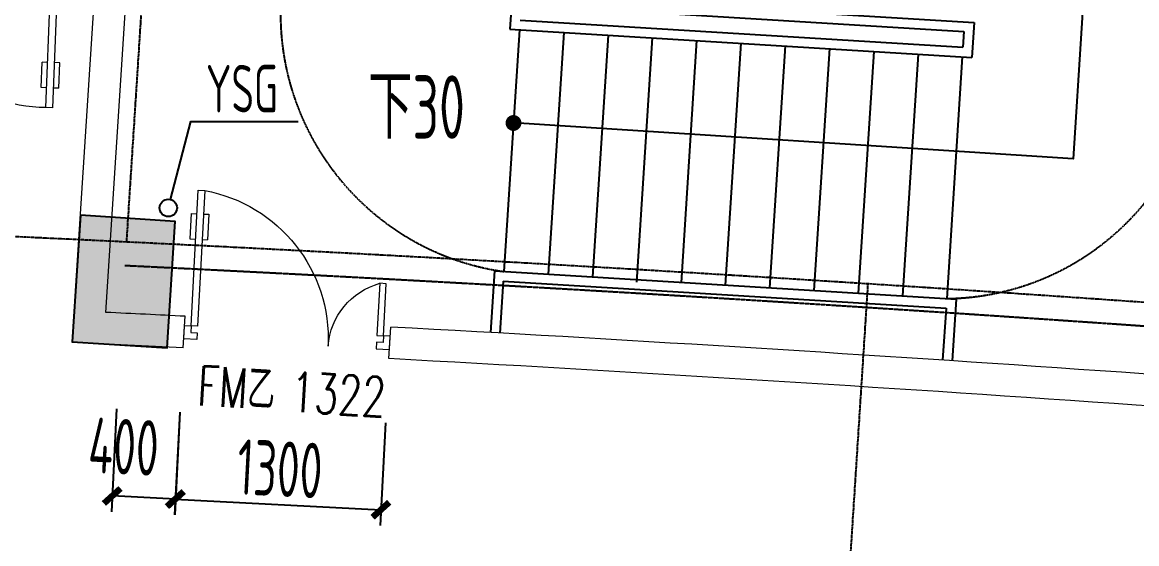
# Model space of a CAD drawing. Header units: millimetres. Extents: x 11677979 to 24947533, y -12764720 to -6308891.
# Drawn here: x 11792693 to 11799726, y -6395639 to -6392347 of the extents above; entities that cross this region are included whole.
import ezdxf
from ezdxf.enums import TextEntityAlignment as Align

# ---------------------------------------------------------------- set-up
doc = ezdxf.new("R2010")
doc.units = ezdxf.units.MM
doc.header["$LTSCALE"] = 10
for name, pattern in [('A2-RG-AXIS$0$CENTER', [2, 1.25, -0.25, 0.25, -0.25]), ('A2-RG-AXIS$0$DOTE', [2.42, 2, -0.2, 0.02, -0.2]), ('A2-RI-F4$0$A2-RG-AXIS$0$CENTER', [2, 1.25, -0.25, 0.25, -0.25]), ('A2-RI-F4$0$A2-RG-AXIS$0$DOTE', [2.42, 2, -0.2, 0.02, -0.2]), ('A2-RI-F4$0$A2-RV-F4$0$HIDDEN', [0.375, 0.25, -0.125]), ('A2-RV-F4$0$HIDDEN', [0.375, 0.25, -0.125])]:
    doc.linetypes.add(name, pattern=pattern)
for name, color, linetype in [('A2-RB-F4$0$A-DIMS-100', 1, 'Continuous'), ('A2-RG-AXIS$0$A-GRID', 1, 'A2-RG-AXIS$0$CENTER'), ('A2-RI-F4$0$A-ROOF-DRAN', 175, 'Continuous'), ('A2-RI-F4$0$A-SYMB-AREA', 4, 'Continuous'), ('A2-RI-F4$0$A-SYMB-DOOR', 4, 'Continuous'), ('A2-RI-F4$0$A-SYMB-NAME', 4, 'Continuous'), ('A2-RI-F4$0$A2-RB-F4$0$A-DIMS-100', 1, 'Continuous'), ('A2-RI-F4$0$A2-RG-AXIS$0$A-GRID', 1, 'A2-RI-F4$0$A2-RG-AXIS$0$CENTER'), ('A2-RI-F4$0$A2-RS-F4$0$A-HATH-GRAY', 8, 'Continuous'), ('A2-RI-F4$0$A2-RS-F4$0$A-WALL-CONC', 6, 'Continuous'), ('A2-RI-F4$0$A2-RV-F4$0$A-HATH', 9, 'Continuous'), ('A2-RI-F4$0$A2-RV-F4$0$A-SYMB', 4, 'Continuous'), ('A2-RI-F4$0$A2-RV-F4$0$A-SYMB-AREA', 4, 'Continuous'), ('A2-RI-F4$0$A2-RV-F4$0$A-SYMB-NAME', 4, 'Continuous'), ('A2-RI-F4$0$A2-RV-F4$0$AUDIT_D_120618114340-210', 80, 'Continuous'), ('A2-RI-F4$0$A2-RV-F4$0$AUDIT_D_120618114340-341', 1, 'Continuous'), ('A2-RI-F4$0$A2-RV-F4$0$AUDIT_D_120618114340-408', 50, 'Continuous'), ('A2-RS-F4$0$A-HATH-GRAY', 8, 'Continuous'), ('A2-RS-F4$0$A-WALL-CONC', 6, 'Continuous'), ('A2-RV-F4$0$A-HATH', 9, 'Continuous'), ('A2-RV-F4$0$A-SYMB', 4, 'Continuous'), ('A2-RV-F4$0$A-SYMB-AREA', 4, 'Continuous'), ('A2-RV-F4$0$A-SYMB-NAME', 4, 'Continuous'), ('A2-RV-F4$0$AUDIT_D_120618114340-210', 80, 'Continuous'), ('A2-RV-F4$0$AUDIT_D_120618114340-341', 1, 'Continuous'), ('A2-RV-F4$0$AUDIT_D_120618114340-408', 50, 'Continuous')]:
    doc.layers.add(name, color=color, linetype=linetype)
doc.layers.add('A2-RI-F4$0$A-DOOR', color=32, linetype='Continuous', lineweight=5)
doc.layers.add('A2-RI-F4$0$A-WALL', color=7, linetype='Continuous', lineweight=5)
doc.layers.add('A2-RI-F4$0$A-X-AREA', color=6, linetype='Continuous', plot=False)
doc.layers.get('A2-RI-F4$0$A-X-AREA').off()
doc.styles.add('A2-RB-F4$0$XD2008', font='hzs.shx', dxfattribs={"width": 0.7, "bigfont": 'hztxt.shx'})
doc.styles.add('A2-RI-F4$0$A2-RB-F4$0$XD2008', font='hzs.shx', dxfattribs={"width": 0.7, "bigfont": 'hztxt.shx'})
doc.styles.add('A2-RI-F4$0$A2-RV-F4$0$ECADI', font='hzs.shx', dxfattribs={"width": 0.7, "bigfont": 'hztxt.shx'})
doc.styles.add('A2-RI-F4$0$ECADI', font='hzs.shx', dxfattribs={"width": 0.7, "bigfont": 'hztxt.shx'})
doc.styles.add('A2-RI-F4$0$ECADI-TXT', font='simplex.shx', dxfattribs={"bigfont": 'hztxt.shx'})
doc.styles.add('A2-RV-F4$0$ECADI', font='hzs.shx', dxfattribs={"width": 0.7, "bigfont": 'hztxt.shx'})
doc.dimstyles.new('A2-RB-F4$0$XD100$0', dxfattribs={"dimscale": 100, "dimtxt": 3.5, "dimasz": 1, "dimexe": 1, "dimexo": 2, "dimgap": 0.5, "dimtad": 1, "dimdec": 0, "dimdsep": 46, "dimtxsty": 'A2-RB-F4$0$XD2008', "dimblk1": 'A2-RB-F4$0$_ArchTick', "dimblk2": 'A2-RB-F4$0$_ArchTick', "dimsah": 1, "dimcen": 2.5, "dimclrt": 4, "dimaunit": 1, "dimadec": 0, "dimazin": 0, "dimtfac": 1, "dimtdec": 0, "dimtix": 1, "dimtmove": 1, "dimatfit": 3, "dimfxl": 0, "dimtolj": 1, "dimtzin": 0, "dimarcsym": 0})
doc.dimstyles.new('A2-RI-F4$0$A2-RB-F4$0$XD100$0', dxfattribs={"dimscale": 100, "dimtxt": 3.5, "dimasz": 1, "dimexe": 1, "dimexo": 2, "dimgap": 0.5, "dimtad": 1, "dimdec": 0, "dimdsep": 46, "dimtxsty": 'A2-RI-F4$0$A2-RB-F4$0$XD2008', "dimblk1": 'A2-RI-F4$0$A2-RB-F4$0$_ArchTick', "dimblk2": 'A2-RI-F4$0$A2-RB-F4$0$_ArchTick', "dimsah": 1, "dimcen": 2.5, "dimclrt": 4, "dimaunit": 1, "dimadec": 0, "dimazin": 0, "dimtfac": 1, "dimtdec": 0, "dimtix": 1, "dimtmove": 1, "dimatfit": 3, "dimfxl": 0, "dimtolj": 1, "dimtzin": 0, "dimarcsym": 0})

# ---------------------------------------------------------------- blocks, each defined once
blk = doc.blocks.new('A2-RV-F4$0$5erhfh')
at = {"layer": 'A2-RV-F4$0$A-SYMB-AREA', "style": 'A2-RV-F4$0$ECADI', "width": 0.7}
blk.add_attdef('340M2', text='', height=2.5, dxfattribs=at).set_placement((0, 1.25), align=Align.MIDDLE_LEFT)
at = {"layer": 'A2-RV-F4$0$A-SYMB-NAME', "style": 'A2-RV-F4$0$ECADI', "width": 0.7}
blk.add_attdef('CHINESENAME', (-12.292, 3.087), '', height=4.5, dxfattribs=at)
blk = doc.blocks.new('A2-RV-F4')
at = {"layer": 'A2-RV-F4$0$A-HATH', "linetype": 'A2-RV-F4$0$HIDDEN'}
blk.add_arc((11778730.7, -6694178.7), 300650, 85.747744, 87.214753, dxfattribs=at)
at = {"layer": 'A2-RV-F4$0$A-SYMB', "linetype": 'A2-RV-F4$0$HIDDEN'}
for centre, start, end in [((11795967.8, -6392292.4), 90.85886, 261.78349), ((11798502.8, -6392446.4), 270.85886, 81.78349)]:
    blk.add_arc(centre, 1645.2, start, end, dxfattribs=at)
at = {"layer": 'A2-RV-F4$0$AUDIT_D_120618114340-210'}
for p, q in [((11795785, -6392170.6), (11795770.9, -6392390.2)), ((11795785, -6392170.6), (11798699.6, -6392348.7)), ((11795841.1, -6392234.2), (11798635.9, -6392404.9)), ((11795834.7, -6392334), (11798629.5, -6392504.7)), ((11795770.9, -6392390.2), (11798685.5, -6392568.2)), ((11798635.9, -6392404.9), (11798629.5, -6392504.7)), ((11798699.6, -6392348.7), (11798685.5, -6392568.2)), ((11795672.7, -6393917), (11795647.8, -6394305.1)), ((11795672.7, -6393917), (11798587.4, -6394095.1)), ((11795728.8, -6393980.6), (11795707.7, -6394308.9)), ((11795728.8, -6393980.6), (11798523.6, -6394151.3)), ((11798587.4, -6394095.1), (11798561.4, -6394484.1)), ((11798523.6, -6394151.3), (11798501.5, -6394480.1))]:
    blk.add_line(p, q, dxfattribs=at)
at = {"layer": 'A2-RV-F4$0$AUDIT_D_120618114340-341'}
blk.add_lwpolyline([(11797855.2, -6391455.5), (11799431.3, -6391556.9), (11799325, -6393209.7), (11795792.9, -6392982.6)], dxfattribs=at)
at = {"layer": 'A2-RV-F4$0$AUDIT_D_120618114340-341', "extrusion": (0, 0, -1), "const_width": 50}
blk.add_lwpolyline([(-11795817.9, -6392984.2, -1), (-11795768, -6392981.1, -1)], format="xyb", close=True, dxfattribs=at)
at = {"layer": 'A2-RV-F4$0$AUDIT_D_120618114340-408'}
for p, q in [((11795830.8, -6392393.9), (11795732.6, -6393920.7)), ((11796110.3, -6392410.9), (11796012.1, -6393937.8)), ((11796389.8, -6392428), (11796291.6, -6393954.8)), ((11796669.2, -6392445.1), (11796570.1, -6393987.1)), ((11796948.7, -6392462.1), (11796850.6, -6393989)), ((11797228.2, -6392479.2), (11797130, -6394006.1)), ((11797507.7, -6392496.3), (11797409.5, -6394023.1)), ((11797787.2, -6392513.3), (11797689, -6394040.2)), ((11798066.7, -6392530.4), (11797968.5, -6394057.3)), ((11798346.1, -6392547.5), (11798248, -6394074.3)), ((11798625.6, -6392564.5), (11798527.4, -6394091.4))]:
    blk.add_line(p, q, dxfattribs=at)
ref = blk.add_blockref('A2-RV-F4$0$5erhfh', (11796104.5, -6393390.8), dxfattribs=dict(xscale=100, yscale=100, zscale=100))
ref.add_attrib('CHINESENAME', '下30', (11794875.3, -6393082), dxfattribs={"layer": 'A2-RV-F4$0$A-SYMB-NAME', "height": 400, "style": 'A2-RV-F4$0$ECADI', "width": 0.7})
blk = doc.blocks.new('A2-RB-F4$0$_ArchTick')
at = {"color": 0, "linetype": 'ByBlock', "const_width": 0.4}
blk.add_lwpolyline([(-0.5, -0.5), (0.5, 0.5)], dxfattribs=at)
blk = doc.blocks.new('*D180')
at = {"layer": 'A2-RB-F4$0$A-DIMS-100', "color": 0, "lineweight": -2, "transparency": 16777216}
for p, q in [((11793287.7, -6394788), (11793255.4, -6395437.1)), ((11793686.9, -6394807.8), (11793654.7, -6395456.9)), ((11793659.6, -6395357), (11793260.4, -6395337.2))]:
    blk.add_line(p, q, dxfattribs=at)
at = {"layer": 'Defpoints', "color": 0, "transparency": 16777216}
for p in [(11793297.6, -6394588.3), (11793696.8, -6394608.1), (11793260.4, -6395337.2)]:
    blk.add_point(p, dxfattribs=at)
at = {"layer": 'A2-RB-F4$0$A-DIMS-100', "color": 0, "lineweight": -2, "transparency": 16777216, "xscale": 100, "yscale": 100, "zscale": 100}
for p, rotation in [((11793260.4, -6395337.2), 177.1563117810471), ((11793659.6, -6395357), 357.1563117810471)]:
    blk.add_blockref('A2-RB-F4$0$_ArchTick', p, dxfattribs=dict(at, rotation=rotation))
at = {"layer": 'A2-RB-F4$0$A-DIMS-100', "color": 4, "transparency": 16777216, "insert": (11793332.4, -6395026.2), "char_height": 350, "attachment_point": 5, "rotation": 357.15631, "style": 'A2-RB-F4$0$XD2008'}
blk.add_mtext('\\A1;400', dxfattribs=at)
blk = doc.blocks.new('*D181')
at = {"layer": 'A2-RB-F4$0$A-DIMS-100', "color": 0, "lineweight": -2, "transparency": 16777216}
for p, q in [((11793686.4, -6394807.8), (11793652.6, -6395456.6)), ((11794984.8, -6394875.5), (11794950.9, -6395524.3)), ((11793657.8, -6395356.8), (11794956.1, -6395424.4))]:
    blk.add_line(p, q, dxfattribs=at)
at = {"layer": 'Defpoints', "color": 0, "transparency": 16777216}
for p in [(11793696.8, -6394608.1), (11794995.2, -6394675.8), (11794956.1, -6395424.4)]:
    blk.add_point(p, dxfattribs=at)
at = {"layer": 'A2-RB-F4$0$A-DIMS-100', "color": 0, "lineweight": -2, "transparency": 16777216, "xscale": 100, "yscale": 100, "zscale": 100}
for p, rotation in [((11793657.8, -6395356.8), 177.0157893112577), ((11794956.1, -6395424.4), 357.0157893112577)]:
    blk.add_blockref('A2-RB-F4$0$_ArchTick', p, dxfattribs=dict(at, rotation=rotation))
at = {"layer": 'A2-RB-F4$0$A-DIMS-100', "color": 4, "transparency": 16777216, "insert": (11794318.7, -6395165.9), "char_height": 350, "attachment_point": 5, "rotation": 357.01579, "style": 'A2-RB-F4$0$XD2008'}
blk.add_mtext('\\A1;1300', dxfattribs=at)
blk = doc.blocks.new('A2-RG-AXIS')
at = {"layer": 'A2-RG-AXIS$0$A-GRID', "linetype": 'A2-RG-AXIS$0$DOTE'}
for p, q in [((11795338.9, -6362795.8), (11793349.7, -6393734.2)), ((11797087.9, -6408668.2), (11798031.1, -6393998.6))]:
    blk.add_line(p, q, dxfattribs=at)
for radius in [308700, 304100, 300800]:
    blk.add_arc((11778730.7, -6694178.7), radius, 75.589285, 95.407644, dxfattribs=at)
blk = doc.blocks.new('A2-RI-F4$0$door-1000')
for p, q in [((0.6493, 0.6471), (0.7083, 0.7059)), ((0.7083, 0.7059), (0.7083, 0.7059)), ((0.7083, 0.7059), (0.7672, 0.6469)), ((0.6787, 0.6175), (0.6493, 0.6471)), ((0.7082, 0.647), (0.6787, 0.6175)), ((0.7376, 0.6174), (0.7082, 0.647)), ((0.7672, 0.6469), (0.7376, 0.6174)), ((0.059, 0.0588), (0, 0)), ((0, 0), (0.0588, -0.059)), ((0, 0), (0, 0)), ((0.0589, -0.0001), (0.0884, 0.0293)), ((0.0884, 0.0293), (0.059, 0.0588)), ((0.0588, -0.059), (0.0883, -0.0296)), ((0.0883, -0.0296), (0.0589, -0.0001)), ((0.1179, -0.0002), (0.0883, -0.0296)), ((0.0883, -0.0296), (0.6766, -0.6199)), ((0.7061, -0.5905), (0.1179, -0.0002)), ((0.4506, -0.4431), (0.4756, -0.4182)), ((0.5051, -0.3888), (0.5301, -0.3639)), ((0.6183, -0.5024), (0.6432, -0.4775)), ((0.5638, -0.5566), (0.5888, -0.5318)), ((0.6766, -0.6199), (0.7061, -0.5905))]:
    blk.add_line(p, q)
at = {"lineweight": 13}
for p, q in [((0.6432, -0.4775), (0.5301, -0.3639)), ((0.5638, -0.5566), (0.4506, -0.4431))]:
    blk.add_line(p, q, dxfattribs=at)
blk.add_arc((0.1481, 0.0285), 0.8333, 312.03498, 44.97267, dxfattribs=at)
blk = doc.blocks.new('A2-RI-F4$0$A2-RB-F4$0$_ArchTick')
at = {"color": 0, "linetype": 'ByBlock', "const_width": 0.4}
blk.add_lwpolyline([(-0.5, -0.5), (0.5, 0.5)], dxfattribs=at)
blk = doc.blocks.new('*D705')
at = {"layer": 'A2-RI-F4$0$A2-RB-F4$0$A-DIMS-100', "color": 0, "lineweight": -2, "transparency": 16777216}
for p, q in [((11793287.7, -6394788), (11793255.4, -6395437.1)), ((11793686.9, -6394807.8), (11793654.7, -6395456.9)), ((11793659.6, -6395357), (11793260.4, -6395337.2))]:
    blk.add_line(p, q, dxfattribs=at)
at = {"layer": 'Defpoints', "color": 0, "transparency": 16777216}
for p in [(11793297.6, -6394588.3), (11793696.8, -6394608.1), (11793260.4, -6395337.2)]:
    blk.add_point(p, dxfattribs=at)
at = {"layer": 'A2-RI-F4$0$A2-RB-F4$0$A-DIMS-100', "color": 0, "lineweight": -2, "transparency": 16777216, "xscale": 100, "yscale": 100, "zscale": 100}
for p, rotation in [((11793260.4, -6395337.2), 177.1563117810471), ((11793659.6, -6395357), 357.1563117810471)]:
    blk.add_blockref('A2-RI-F4$0$A2-RB-F4$0$_ArchTick', p, dxfattribs=dict(at, rotation=rotation))
at = {"layer": 'A2-RI-F4$0$A2-RB-F4$0$A-DIMS-100', "color": 4, "transparency": 16777216, "insert": (11793332.4, -6395026.2), "char_height": 350, "attachment_point": 5, "rotation": 357.15631, "style": 'A2-RI-F4$0$A2-RB-F4$0$XD2008'}
blk.add_mtext('\\A1;400', dxfattribs=at)
blk = doc.blocks.new('*D706')
at = {"layer": 'A2-RI-F4$0$A2-RB-F4$0$A-DIMS-100', "color": 0, "lineweight": -2, "transparency": 16777216}
for p, q in [((11793686.4, -6394807.8), (11793652.6, -6395456.6)), ((11794984.8, -6394875.5), (11794950.9, -6395524.3)), ((11793657.8, -6395356.8), (11794956.1, -6395424.4))]:
    blk.add_line(p, q, dxfattribs=at)
at = {"layer": 'Defpoints', "color": 0, "transparency": 16777216}
for p in [(11793696.8, -6394608.1), (11794995.2, -6394675.8), (11794956.1, -6395424.4)]:
    blk.add_point(p, dxfattribs=at)
at = {"layer": 'A2-RI-F4$0$A2-RB-F4$0$A-DIMS-100', "color": 0, "lineweight": -2, "transparency": 16777216, "xscale": 100, "yscale": 100, "zscale": 100}
for p, rotation in [((11793657.8, -6395356.8), 177.0157893112577), ((11794956.1, -6395424.4), 357.0157893112577)]:
    blk.add_blockref('A2-RI-F4$0$A2-RB-F4$0$_ArchTick', p, dxfattribs=dict(at, rotation=rotation))
at = {"layer": 'A2-RI-F4$0$A2-RB-F4$0$A-DIMS-100', "color": 4, "transparency": 16777216, "insert": (11794318.7, -6395165.9), "char_height": 350, "attachment_point": 5, "rotation": 357.01579, "style": 'A2-RI-F4$0$A2-RB-F4$0$XD2008'}
blk.add_mtext('\\A1;1300', dxfattribs=at)
blk = doc.blocks.new('A2-RI-F4$0$A2-RG-AXIS')
at = {"layer": 'A2-RI-F4$0$A2-RG-AXIS$0$A-GRID', "linetype": 'A2-RI-F4$0$A2-RG-AXIS$0$DOTE'}
for p, q in [((11795338.9, -6362795.8), (11793349.7, -6393734.2)), ((11797087.9, -6408668.2), (11798031.1, -6393998.6))]:
    blk.add_line(p, q, dxfattribs=at)
for radius in [308700, 304100, 300800]:
    blk.add_arc((11778730.7, -6694178.7), radius, 75.589285, 95.407644, dxfattribs=at)
blk = doc.blocks.new('A2-RI-F4$0$A2-RS-F4')
at = {"layer": 'A2-RI-F4$0$A2-RS-F4$0$A-HATH-GRAY', "ltscale": 3}
h = blk.add_hatch(color=256, dxfattribs=at)
h.paths.add_polyline_path([(11780370.9, -6378132.8), (11781370.9, -6378139.6), (11781379.7, -6376839.6), (11780379.7, -6376832.8)])
h.paths.add_polyline_path([(11771295.3, -6378216.2), (11772295, -6378194.3), (11772266.5, -6376894.6), (11771266.7, -6376916.1)])
h.paths.add_polyline_path([(11789445.2, -6378310.2), (11790444.5, -6378345.7), (11790490.7, -6377046.5), (11789491.3, -6377010.6)])
h.paths.add_polyline_path([(11794061, -6377995.6), (11794659.8, -6378034.1), (11794711.1, -6377235.6), (11794112.3, -6377197.1)])
h.paths.add_polyline_path([(11762225.8, -6378560), (11763224.5, -6378509.3), (11763158.6, -6377210.6), (11762159.9, -6377261.3)])
h.paths.add_polyline_path([(11756037.9, -6378647), (11756835.4, -6378583.6), (11756756.1, -6377586.7), (11755958.6, -6377650.1)])
h.paths.add_polyline_path([(11801644.4, -6378461.8), (11802243.1, -6378500.3), (11802294.5, -6377701.9), (11801695.7, -6377663.4)])
h.paths.add_polyline_path([(11751541.3, -6379498.7), (11752338.8, -6379435.3), (11752219.8, -6377940), (11751422.4, -6378003.4)])
h.paths.add_polyline_path([(11807663.9, -6379405.7), (11808460.5, -6379479.9), (11808571.8, -6378285.1), (11807775.3, -6378210.6)])
h.paths.add_polyline_path([(11816584.8, -6380403.2), (11817577.3, -6380525.1), (11817735.8, -6379234.7), (11816743.2, -6379112.9)])
h.paths.add_polyline_path([(11825579.4, -6381618.6), (11826568.2, -6381768.4), (11826762.9, -6380483.1), (11825774.2, -6380333.3)])
h.paths.add_polyline_path([(11793833.2, -6381538.6), (11794432, -6381577.1), (11794483.3, -6380778.7), (11793884.5, -6380740.2)])
h.paths.add_polyline_path([(11801416.6, -6382004.6), (11802015.3, -6382043.1), (11802066.7, -6381244.7), (11801467.9, -6381206.2)])
h.paths.add_polyline_path([(11834536.4, -6383084.9), (11835520.4, -6383263), (11835752, -6381983.8), (11834767.9, -6381805.7)])
h.paths.add_polyline_path([(11843441.7, -6384836.8), (11844420.2, -6385043.1), (11844688.3, -6383771), (11843709.9, -6383564.7)])
h.paths.add_polyline_path([(11849706.8, -6386047.7), (11850486.4, -6386227.4), (11850720.8, -6385255.2), (11849941.2, -6385075.5)])
h.paths.add_polyline_path([(11756683.4, -6386771.7), (11757480.7, -6386706.4), (11757402.3, -6385711.3), (11756604.9, -6385774.7)])
h.paths.add_polyline_path([(11752167.8, -6387373.9), (11752965.3, -6387310.5), (11752846.3, -6385815.2), (11752048.8, -6385878.6)])
h.paths.add_polyline_path([(11854131.9, -6387106.5), (11854911.5, -6387286.2), (11855145.9, -6386314), (11854366.3, -6386134.3)])
h.paths.add_polyline_path([(11793236.4, -6390820.6), (11793835.2, -6390859), (11793886.5, -6390060.7), (11793287.7, -6390022.2)])
h.paths.add_polyline_path([(11800819.8, -6391285.9), (11801418.6, -6391324.4), (11801469.9, -6390525.9), (11800871.2, -6390487.4)])
h.paths.add_polyline_path([(11847832.2, -6393825.3), (11848611.8, -6394005), (11848846.2, -6393032.8), (11848066.6, -6392853.1)])
h.paths.add_polyline_path([(11780263.2, -6394032.4), (11781263.2, -6394039.2), (11781272, -6392739.2), (11780272, -6392732.1)])
h.paths.add_polyline_path([(11771644.2, -6394112.4), (11772644, -6394090.4), (11772615.4, -6392790.7), (11771615.7, -6392812.3)])
h.paths.add_polyline_path([(11788881, -6394200.2), (11789880.4, -6394235.7), (11789926.5, -6392936.5), (11788927.1, -6392900.6)])
h.paths.add_polyline_path([(11793008.6, -6394363.6), (11793607.4, -6394402.1), (11793658.7, -6393603.7), (11793059.9, -6393565.2)])
h.paths.add_polyline_path([(11763031, -6394439.6), (11764029.7, -6394388.9), (11763963.9, -6393090.2), (11762965.1, -6393140.9)])
h.paths.add_polyline_path([(11757322.6, -6394796.6), (11758120, -6394731.3), (11758040.8, -6393736.3), (11757243.3, -6393799.7)])
h.paths.add_polyline_path([(11800592, -6394828.7), (11801190.8, -6394867.2), (11801242.1, -6394068.8), (11800643.4, -6394030.3)])
h.paths.add_polyline_path([(11852257.4, -6394883.9), (11853037, -6395063.6), (11853271.3, -6394091.4), (11852491.7, -6393911.7)])
h.paths.add_polyline_path([(11752786.3, -6395149.5), (11753583.8, -6395086), (11753464.9, -6393590.8), (11752667.4, -6393654.2)])
h.paths.add_polyline_path([(11806188.5, -6395237.1), (11806985.1, -6395311.3), (11807096.4, -6394116.5), (11806299.9, -6394042)])
h.paths.add_polyline_path([(11814655.7, -6396186), (11815648.4, -6396307.3), (11815806.1, -6395016.9), (11814813.5, -6394895.6)])
h.paths.add_polyline_path([(11823197.5, -6397340.4), (11824186.2, -6397490.2), (11824381, -6396204.9), (11823392.2, -6396055.1)])
h.paths.add_polyline_path([(11831681.6, -6398728.6), (11832663, -6398920.7), (11832912.6, -6397644.9), (11831931.2, -6397452.8)])
h.paths.add_polyline_path([(11840164, -6400382.5), (11841142.5, -6400588.8), (11841410.7, -6399316.8), (11840432.2, -6399110.5)])
edge = h.paths.add_edge_path()
edge.add_arc((11780719.1, -6400485.4), 450, 0, 360)
edge = h.paths.add_edge_path()
edge.add_arc((11772285.6, -6400549.4), 450, 0, 360)
edge = h.paths.add_edge_path()
edge.add_arc((11789151.8, -6400663.7), 450, 0, 360)
edge = h.paths.add_edge_path()
edge.add_arc((11763857, -6400855.6), 450, 0, 360)
h.paths.add_polyline_path([(11845945.9, -6401651.6), (11846725.5, -6401831.2), (11846959.8, -6400859), (11846180.2, -6400679.3)])
edge = h.paths.add_edge_path()
edge.add_arc((11797575.5, -6401083.9), 450, 0, 360)
edge = h.paths.add_edge_path()
edge.add_arc((11755440.6, -6401403.6), 450.5, 0, 360)
edge = h.paths.add_edge_path()
edge.add_arc((11805983.7, -6401745.9), 450, 0, 360)
h.paths.add_polyline_path([(11850371.1, -6402710), (11851150.7, -6402889.7), (11851385, -6401917.5), (11850605.5, -6401737.8)])
edge = h.paths.add_edge_path()
edge.add_arc((11814369.4, -6402649), 450, 0, 360)
edge = h.paths.add_edge_path()
edge.add_arc((11822725.7, -6403792.5), 450, 0, 360)
edge = h.paths.add_edge_path()
edge.add_arc((11831045.7, -6405175.5), 450, 0, 360)
edge = h.paths.add_edge_path()
edge.add_arc((11839322.6, -6406796.9), 450.5, 0, 360)
edge = h.paths.add_edge_path()
edge.add_arc((11847549.5, -6408655.2), 450.5, 0, 360)
at = {"layer": 'A2-RI-F4$0$A2-RS-F4$0$A-WALL-CONC'}
blk.add_3dface([(11793008.6, -6394363.6), (11793607.4, -6394402.1), (11793658.7, -6393603.7), (11793059.9, -6393565.2)], dxfattribs=at)
blk = doc.blocks.new('A2-RI-F4$0$A2-RV-F4$0$5erhfh')
at = {"layer": 'A2-RI-F4$0$A2-RV-F4$0$A-SYMB-AREA', "style": 'A2-RI-F4$0$A2-RV-F4$0$ECADI', "width": 0.7}
blk.add_attdef('340M2', text='', height=2.5, dxfattribs=at).set_placement((0, 1.25), align=Align.MIDDLE_LEFT)
at = {"layer": 'A2-RI-F4$0$A2-RV-F4$0$A-SYMB-NAME', "style": 'A2-RI-F4$0$A2-RV-F4$0$ECADI', "width": 0.7}
blk.add_attdef('CHINESENAME', (-12.292, 3.087), '', height=4.5, dxfattribs=at)
blk = doc.blocks.new('A2-RI-F4$0$A2-RV-F4')
at = {"layer": 'A2-RI-F4$0$A2-RV-F4$0$A-HATH', "linetype": 'A2-RI-F4$0$A2-RV-F4$0$HIDDEN'}
blk.add_arc((11778730.7, -6694178.7), 300650, 85.747744, 87.214753, dxfattribs=at)
at = {"layer": 'A2-RI-F4$0$A2-RV-F4$0$A-SYMB', "linetype": 'A2-RI-F4$0$A2-RV-F4$0$HIDDEN'}
for centre, start, end in [((11795967.8, -6392292.4), 90.85886, 261.78349), ((11798502.8, -6392446.4), 270.85886, 81.78349)]:
    blk.add_arc(centre, 1645.2, start, end, dxfattribs=at)
at = {"layer": 'A2-RI-F4$0$A2-RV-F4$0$AUDIT_D_120618114340-210'}
for p, q in [((11795785, -6392170.6), (11795770.9, -6392390.2)), ((11795785, -6392170.6), (11798699.6, -6392348.7)), ((11795841.1, -6392234.2), (11798635.9, -6392404.9)), ((11795834.7, -6392334), (11798629.5, -6392504.7)), ((11795770.9, -6392390.2), (11798685.5, -6392568.2)), ((11798635.9, -6392404.9), (11798629.5, -6392504.7)), ((11798699.6, -6392348.7), (11798685.5, -6392568.2)), ((11795672.7, -6393917), (11795647.8, -6394305.1)), ((11795672.7, -6393917), (11798587.4, -6394095.1)), ((11795728.8, -6393980.6), (11795707.7, -6394308.9)), ((11795728.8, -6393980.6), (11798523.6, -6394151.3)), ((11798587.4, -6394095.1), (11798561.4, -6394484.1)), ((11798523.6, -6394151.3), (11798501.5, -6394480.1))]:
    blk.add_line(p, q, dxfattribs=at)
at = {"layer": 'A2-RI-F4$0$A2-RV-F4$0$AUDIT_D_120618114340-341'}
blk.add_lwpolyline([(11797855.2, -6391455.5), (11799431.3, -6391556.9), (11799325, -6393209.7), (11795792.9, -6392982.6)], dxfattribs=at)
at = {"layer": 'A2-RI-F4$0$A2-RV-F4$0$AUDIT_D_120618114340-341', "extrusion": (0, 0, -1), "const_width": 50}
blk.add_lwpolyline([(-11795817.9, -6392984.2, -1), (-11795768, -6392981.1, -1)], format="xyb", close=True, dxfattribs=at)
at = {"layer": 'A2-RI-F4$0$A2-RV-F4$0$AUDIT_D_120618114340-408'}
for p, q in [((11795830.8, -6392393.9), (11795732.6, -6393920.7)), ((11796110.3, -6392410.9), (11796012.1, -6393937.8)), ((11796389.8, -6392428), (11796291.6, -6393954.8)), ((11796669.2, -6392445.1), (11796570.1, -6393987.1)), ((11796948.7, -6392462.1), (11796850.6, -6393989)), ((11797228.2, -6392479.2), (11797130, -6394006.1)), ((11797507.7, -6392496.3), (11797409.5, -6394023.1)), ((11797787.2, -6392513.3), (11797689, -6394040.2)), ((11798066.7, -6392530.4), (11797968.5, -6394057.3)), ((11798346.1, -6392547.5), (11798248, -6394074.3)), ((11798625.6, -6392564.5), (11798527.4, -6394091.4))]:
    blk.add_line(p, q, dxfattribs=at)
ref = blk.add_blockref('A2-RI-F4$0$A2-RV-F4$0$5erhfh', (11796104.5, -6393390.8), dxfattribs=dict(xscale=100, yscale=100, zscale=100))
ref.add_attrib('CHINESENAME', '下30', (11794875.3, -6393082), dxfattribs={"layer": 'A2-RI-F4$0$A2-RV-F4$0$A-SYMB-NAME', "height": 400, "style": 'A2-RI-F4$0$A2-RV-F4$0$ECADI', "width": 0.7})
blk = doc.blocks.new('A2-RI-F4$0$SERSRHRHDTRJ')
at = {"layer": 'A2-RI-F4$0$A-DOOR'}
for p, q in [((11800475.4, -6393800), (11800415.4, -6394655.5)), ((11800456.9, -6394658.5), (11800516.9, -6393803.1)), ((11800516.9, -6393803.1), (11800475.4, -6393800)), ((11800431.4, -6393945.8), (11800419.8, -6394105.8)), ((11800466.6, -6393948.4), (11800431.4, -6393945.8)), ((11800543.3, -6393953.9), (11800508.1, -6393951.4)), ((11800543.3, -6393953.9), (11800531.7, -6394113.9)), ((11800455, -6394108.3), (11800419.8, -6394105.8)), ((11800531.7, -6394113.9), (11800496.6, -6394111.3)), ((11799243, -6394573.2), (11799266.1, -6394243.9)), ((11799266.1, -6394243.9), (11799307.6, -6394246.8)), ((11799307.6, -6394246.8), (11799284.6, -6394576.1)), ((11799195.7, -6394653.5), (11799201.5, -6394570.3)), ((11799201.5, -6394570.3), (11799243, -6394573.2)), ((11799243, -6394573.2), (11799240.1, -6394614.8)), ((11799284.6, -6394576.1), (11799243, -6394573.2)), ((11799278.8, -6394659.3), (11799195.7, -6394653.5)), ((11799195.7, -6394653.5), (11799195.7, -6394653.5)), ((11799240.1, -6394614.8), (11799281.7, -6394617.7)), ((11799281.7, -6394617.7), (11799278.8, -6394659.3)), ((11800415.4, -6394655.5), (11800456.9, -6394658.5)), ((11800412.4, -6394697), (11800409.3, -6394738.6)), ((11800453.9, -6394700), (11800412.4, -6394697)), ((11800456.9, -6394658.5), (11800453.9, -6394700)), ((11800498.5, -6394661.5), (11800456.9, -6394658.5)), ((11800492.5, -6394744.6), (11800498.5, -6394661.5)), ((11800409.3, -6394738.6), (11800492.5, -6394744.6)), ((11800492.5, -6394744.6), (11800492.5, -6394744.6))]:
    blk.add_line(p, q, dxfattribs=at)
for centre, radius, start, end in [((11800532.6, -6394751.2), 952.8, 93.44102, 175.72163), ((11799135.2, -6394659.8), 447.6, 357.40877, 67.34678)]:
    blk.add_arc(centre, radius, start, end, dxfattribs=at)
blk = doc.blocks.new('A2-RI-F4$0$5erhfh')
at = {"layer": 'A2-RI-F4$0$A-SYMB-AREA', "style": 'A2-RI-F4$0$ECADI', "width": 0.7}
blk.add_attdef('340M2', text='', height=2.5, dxfattribs=at).set_placement((0, 1.25), align=Align.MIDDLE_LEFT)
at = {"layer": 'A2-RI-F4$0$A-SYMB-NAME', "style": 'A2-RI-F4$0$ECADI', "width": 0.7}
blk.add_attdef('CHINESENAME', (-12.292, 3.087), '', height=4.5, dxfattribs=at)
blk = doc.blocks.new('A2-RI-F4$0$ysg')
at = {"layer": 'A2-RI-F4$0$A-ROOF-DRAN'}
blk.add_lwpolyline([(42279, -21425.1), (42407.7, -20931.9), (43083.8, -20931.9)], dxfattribs=at)
blk.add_circle((42265.1, -21478.3), 55, dxfattribs=at)
ref = blk.add_blockref('A2-RI-F4$0$5erhfh', (43732.1, -21184.1), dxfattribs=dict(at, xscale=100, yscale=100, zscale=100))
ref.add_attrib('CHINESENAME', 'YSG', (42502.9, -20875.3), dxfattribs={"layer": 'A2-RI-F4$0$A-SYMB-NAME', "height": 300, "style": 'A2-RI-F4$0$ECADI', "width": 0.7})
blk = doc.blocks.new('A2-RI-F4$0$ECADI-TAG-DOOR')
blk = doc.blocks.new('A2-RS-F4')
at = {"layer": 'A2-RS-F4$0$A-HATH-GRAY', "ltscale": 3}
h = blk.add_hatch(color=256, dxfattribs=at)
h.paths.add_polyline_path([(11780370.9, -6378132.8), (11781370.9, -6378139.6), (11781379.7, -6376839.6), (11780379.7, -6376832.8)])
h.paths.add_polyline_path([(11771295.3, -6378216.2), (11772295, -6378194.3), (11772266.5, -6376894.6), (11771266.7, -6376916.1)])
h.paths.add_polyline_path([(11789445.2, -6378310.2), (11790444.5, -6378345.7), (11790490.7, -6377046.5), (11789491.3, -6377010.6)])
h.paths.add_polyline_path([(11794061, -6377995.6), (11794659.8, -6378034.1), (11794711.1, -6377235.6), (11794112.3, -6377197.1)])
h.paths.add_polyline_path([(11762225.8, -6378560), (11763224.5, -6378509.3), (11763158.6, -6377210.6), (11762159.9, -6377261.3)])
h.paths.add_polyline_path([(11756037.9, -6378647), (11756835.4, -6378583.6), (11756756.1, -6377586.7), (11755958.6, -6377650.1)])
h.paths.add_polyline_path([(11801644.4, -6378461.8), (11802243.1, -6378500.3), (11802294.5, -6377701.9), (11801695.7, -6377663.4)])
h.paths.add_polyline_path([(11751541.3, -6379498.7), (11752338.8, -6379435.3), (11752219.8, -6377940), (11751422.4, -6378003.4)])
h.paths.add_polyline_path([(11807663.9, -6379405.7), (11808460.5, -6379479.9), (11808571.8, -6378285.1), (11807775.3, -6378210.6)])
h.paths.add_polyline_path([(11816584.8, -6380403.2), (11817577.3, -6380525.1), (11817735.8, -6379234.7), (11816743.2, -6379112.9)])
h.paths.add_polyline_path([(11825579.4, -6381618.6), (11826568.2, -6381768.4), (11826762.9, -6380483.1), (11825774.2, -6380333.3)])
h.paths.add_polyline_path([(11793833.2, -6381538.6), (11794432, -6381577.1), (11794483.3, -6380778.7), (11793884.5, -6380740.2)])
h.paths.add_polyline_path([(11801416.6, -6382004.6), (11802015.3, -6382043.1), (11802066.7, -6381244.7), (11801467.9, -6381206.2)])
h.paths.add_polyline_path([(11834536.4, -6383084.9), (11835520.4, -6383263), (11835752, -6381983.8), (11834767.9, -6381805.7)])
h.paths.add_polyline_path([(11843441.7, -6384836.8), (11844420.2, -6385043.1), (11844688.3, -6383771), (11843709.9, -6383564.7)])
h.paths.add_polyline_path([(11849706.8, -6386047.7), (11850486.4, -6386227.4), (11850720.8, -6385255.2), (11849941.2, -6385075.5)])
h.paths.add_polyline_path([(11756683.4, -6386771.7), (11757480.7, -6386706.4), (11757402.3, -6385711.3), (11756604.9, -6385774.7)])
h.paths.add_polyline_path([(11752167.8, -6387373.9), (11752965.3, -6387310.5), (11752846.3, -6385815.2), (11752048.8, -6385878.6)])
h.paths.add_polyline_path([(11854131.9, -6387106.5), (11854911.5, -6387286.2), (11855145.9, -6386314), (11854366.3, -6386134.3)])
h.paths.add_polyline_path([(11793236.4, -6390820.6), (11793835.2, -6390859), (11793886.5, -6390060.7), (11793287.7, -6390022.2)])
h.paths.add_polyline_path([(11800819.8, -6391285.9), (11801418.6, -6391324.4), (11801469.9, -6390525.9), (11800871.2, -6390487.4)])
h.paths.add_polyline_path([(11847832.2, -6393825.3), (11848611.8, -6394005), (11848846.2, -6393032.8), (11848066.6, -6392853.1)])
h.paths.add_polyline_path([(11780263.2, -6394032.4), (11781263.2, -6394039.2), (11781272, -6392739.2), (11780272, -6392732.1)])
h.paths.add_polyline_path([(11771644.2, -6394112.4), (11772644, -6394090.4), (11772615.4, -6392790.7), (11771615.7, -6392812.3)])
h.paths.add_polyline_path([(11788881, -6394200.2), (11789880.4, -6394235.7), (11789926.5, -6392936.5), (11788927.1, -6392900.6)])
h.paths.add_polyline_path([(11793008.6, -6394363.6), (11793607.4, -6394402.1), (11793658.7, -6393603.7), (11793059.9, -6393565.2)])
h.paths.add_polyline_path([(11763031, -6394439.6), (11764029.7, -6394388.9), (11763963.9, -6393090.2), (11762965.1, -6393140.9)])
h.paths.add_polyline_path([(11757322.6, -6394796.6), (11758120, -6394731.3), (11758040.8, -6393736.3), (11757243.3, -6393799.7)])
h.paths.add_polyline_path([(11800592, -6394828.7), (11801190.8, -6394867.2), (11801242.1, -6394068.8), (11800643.4, -6394030.3)])
h.paths.add_polyline_path([(11852257.4, -6394883.9), (11853037, -6395063.6), (11853271.3, -6394091.4), (11852491.7, -6393911.7)])
h.paths.add_polyline_path([(11752786.3, -6395149.5), (11753583.8, -6395086), (11753464.9, -6393590.8), (11752667.4, -6393654.2)])
h.paths.add_polyline_path([(11806188.5, -6395237.1), (11806985.1, -6395311.3), (11807096.4, -6394116.5), (11806299.9, -6394042)])
h.paths.add_polyline_path([(11814655.7, -6396186), (11815648.4, -6396307.3), (11815806.1, -6395016.9), (11814813.5, -6394895.6)])
h.paths.add_polyline_path([(11823197.5, -6397340.4), (11824186.2, -6397490.2), (11824381, -6396204.9), (11823392.2, -6396055.1)])
h.paths.add_polyline_path([(11831681.6, -6398728.6), (11832663, -6398920.7), (11832912.6, -6397644.9), (11831931.2, -6397452.8)])
h.paths.add_polyline_path([(11840164, -6400382.5), (11841142.5, -6400588.8), (11841410.7, -6399316.8), (11840432.2, -6399110.5)])
edge = h.paths.add_edge_path()
edge.add_arc((11780719.1, -6400485.4), 450, 0, 360)
edge = h.paths.add_edge_path()
edge.add_arc((11772285.6, -6400549.4), 450, 0, 360)
edge = h.paths.add_edge_path()
edge.add_arc((11789151.8, -6400663.7), 450, 0, 360)
edge = h.paths.add_edge_path()
edge.add_arc((11763857, -6400855.6), 450, 0, 360)
h.paths.add_polyline_path([(11845945.9, -6401651.6), (11846725.5, -6401831.2), (11846959.8, -6400859), (11846180.2, -6400679.3)])
edge = h.paths.add_edge_path()
edge.add_arc((11797575.5, -6401083.9), 450, 0, 360)
edge = h.paths.add_edge_path()
edge.add_arc((11755440.6, -6401403.6), 450.5, 0, 360)
edge = h.paths.add_edge_path()
edge.add_arc((11805983.7, -6401745.9), 450, 0, 360)
h.paths.add_polyline_path([(11850371.1, -6402710), (11851150.7, -6402889.7), (11851385, -6401917.5), (11850605.5, -6401737.8)])
edge = h.paths.add_edge_path()
edge.add_arc((11814369.4, -6402649), 450, 0, 360)
edge = h.paths.add_edge_path()
edge.add_arc((11822725.7, -6403792.5), 450, 0, 360)
edge = h.paths.add_edge_path()
edge.add_arc((11831045.7, -6405175.5), 450, 0, 360)
edge = h.paths.add_edge_path()
edge.add_arc((11839322.6, -6406796.9), 450.5, 0, 360)
edge = h.paths.add_edge_path()
edge.add_arc((11847549.5, -6408655.2), 450.5, 0, 360)
at = {"layer": 'A2-RS-F4$0$A-WALL-CONC'}
blk.add_3dface([(11793008.6, -6394363.6), (11793607.4, -6394402.1), (11793658.7, -6393603.7), (11793059.9, -6393565.2)], dxfattribs=at)
blk = doc.blocks.new('A2-RB-F4')
at = {"layer": 'A2-RB-F4$0$A-DIMS-100'}
dim = blk.add_linear_dim(base=(11793260.4, -6395337.2), p1=(11793696.8, -6394608.1), p2=(11793297.6, -6394588.3), angle=177.15631, dimstyle='A2-RB-F4$0$XD100$0', dxfattribs=at)
dim.commit()
dim.dimension.update_dxf_attribs({"geometry": '*D180', "text_midpoint": (11793321.3, -6395251), "dimtype": 129})
dim = blk.add_aligned_dim(p1=(11793696.8, -6394608.1), p2=(11794995.2, -6394675.8), distance=-749.7, dimstyle='A2-RB-F4$0$XD100$0', dxfattribs=at)
dim.commit()
dim.dimension.update_dxf_attribs({"geometry": '*D181', "text_midpoint": (11794318.7, -6395165.9)})
blk = doc.blocks.new('A2-RI-F4$0$A2-RB-F4')
at = {"layer": 'A2-RI-F4$0$A2-RB-F4$0$A-DIMS-100'}
dim = blk.add_linear_dim(base=(11793260.4, -6395337.2), p1=(11793696.8, -6394608.1), p2=(11793297.6, -6394588.3), angle=177.15631, dimstyle='A2-RI-F4$0$A2-RB-F4$0$XD100$0', dxfattribs=at)
dim.commit()
dim.dimension.update_dxf_attribs({"geometry": '*D705', "text_midpoint": (11793321.3, -6395251), "dimtype": 129})
dim = blk.add_aligned_dim(p1=(11793696.8, -6394608.1), p2=(11794995.2, -6394675.8), distance=-749.7, dimstyle='A2-RI-F4$0$A2-RB-F4$0$XD100$0', dxfattribs=at)
dim.commit()
dim.dimension.update_dxf_attribs({"geometry": '*D706', "text_midpoint": (11794318.7, -6395165.9)})
blk = doc.blocks.new('A2-RI-F4')
at = {"layer": 'A2-RI-F4$0$A-WALL'}
for p, q in [((11793220.9, -6394178.5), (11793749.9, -6385950.9)), ((11793008.3, -6394368.5), (11793152.7, -6392122.8)), ((11793707.5, -6394402.6), (11793720.4, -6394203)), ((11795005.9, -6394470.3), (11795018.7, -6394270.7))]:
    blk.add_line(p, q, dxfattribs=at)
for radius, start, end in [(300350, 87.139332, 87.234725), (300350, 85.232054, 86.891321), (300150, 87.139877, 87.273517), (300150, 85.193143, 86.891701)]:
    blk.add_arc((11778730.7, -6694178.7), radius, start, end, dxfattribs=at)
for name, p in [('A2-RI-F4$0$A2-RG-AXIS', (0, 0)), ('A2-RI-F4$0$A2-RB-F4', (0, 0)), ('A2-RI-F4$0$A2-RS-F4', (0, 0)), ('A2-RI-F4$0$ysg', (11751349.3, -6372040.3)), ('A2-RI-F4$0$A2-RV-F4', (0, 0))]:
    blk.add_blockref(name, p)
at = {"layer": 'A2-RI-F4$0$A-DOOR', "xscale": -999.9999999996296, "yscale": 1000.000000000493, "zscale": 1000, "rotation": 42.68712883695832}
blk.add_blockref('A2-RI-F4$0$door-1000', (11792960.5, -6391971.9), dxfattribs=at)
at = {"layer": 'A2-RI-F4$0$A-SYMB-DOOR'}
ref = blk.add_blockref('A2-RI-F4$0$ECADI-TAG-DOOR', (11794469.3, -6395534.1), dxfattribs=dict(at, xscale=99.99999999833743, yscale=99.99999999833743, zscale=99.99999999833743, rotation=356.6433675803875))
ref.add_attrib('门窗主编号1', 'FM乙', dxfattribs={"height": 250, "rotation": 356.64337, "style": 'A2-RI-F4$0$ECADI-TXT', "width": 0.7}).set_placement((11794282.3, -6394793.5), align=Align.RIGHT)
ref.add_attrib('门窗主编号2', '1322', (11794380.8, -6394803.5, 333.3), dxfattribs={"height": 250, "rotation": 356.64337, "style": 'A2-RI-F4$0$ECADI-TXT', "width": 0.7})
at = {"layer": 'A2-RI-F4$0$A-X-AREA', "xscale": -0.9999999999999998, "rotation": 352.9960591291296}
blk.add_blockref('A2-RI-F4$0$SERSRHRHDTRJ', (24285906.2, -1486242.8), dxfattribs=at)

msp = doc.modelspace()

# ---------------------------------------------------------------- block references
for name in ['A2-RI-F4', 'A2-RG-AXIS', 'A2-RB-F4', 'A2-RS-F4', 'A2-RV-F4']:
    msp.add_blockref(name, (0, 0))

doc.saveas('drawing.dxf')
